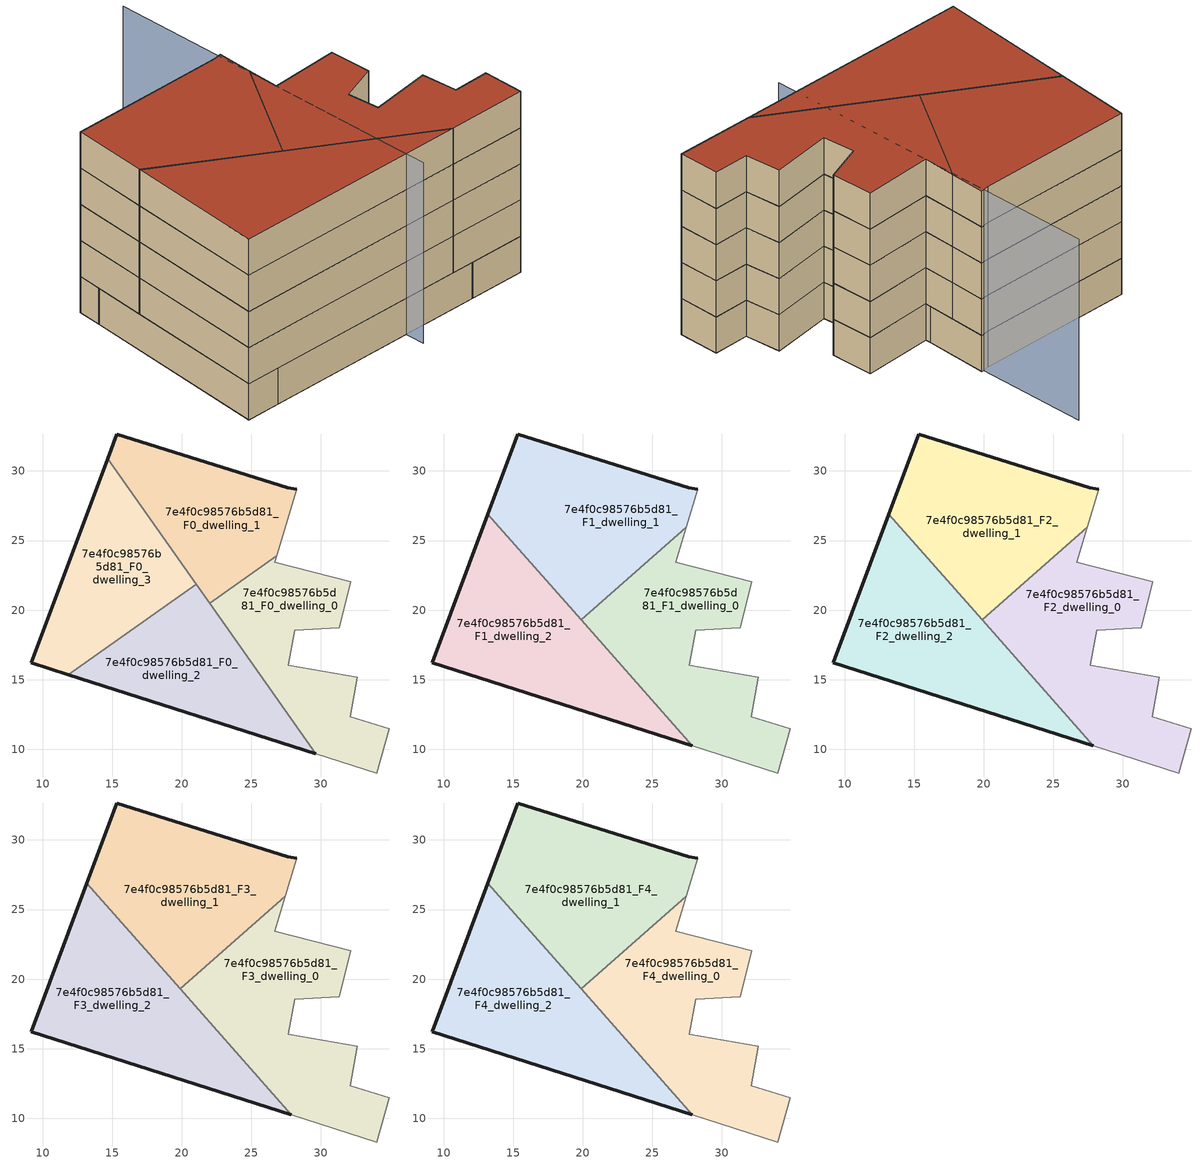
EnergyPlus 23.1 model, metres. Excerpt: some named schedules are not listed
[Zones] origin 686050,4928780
7e4f0c98576b5d81_F0_dwelling_0
 floor ground (EU_floor_Construction): 34.02,8.3 34.9,11.48 32.11,12.33 32.62,15.19 27.66,16.02 28.11,18.56 31.32,18.72 32.13,22.02 26.67,23.45 26.81,23.9 21.99,20.5 29.62,9.7 z0
 wall adiabatic (EU_wall_Construction): 26.81,23.9 26.67,23.45 32.13,22.02 31.32,18.72 28.11,18.56 27.66,16.02 32.62,15.19 32.11,12.33 34.9,11.48 34.02,8.3 29.62,9.7 z0:3
 wall to 7e4f0c98576b5d81_F0_dwelling_1 (EU_wall_Construction): 21.99,20.5 26.81,23.9 z0:3
 wall to 7e4f0c98576b5d81_F0_dwelling_2 (EU_wall_Construction): 29.62,9.7 21.99,20.5 z0:3
7e4f0c98576b5d81_F0_dwelling_1
 floor ground (EU_floor_Construction): 26.81,23.9 28.27,28.67 27.61,28.79 15.34,32.65 14.67,30.86 21.99,20.5 z0
 wall outside (EU_wall_Construction): 14.67,30.86 15.34,32.65 27.61,28.79 28.27,28.67 z0:3
 wall adiabatic (EU_wall_Construction): 28.27,28.67 26.81,23.9 z0:3
 wall to 7e4f0c98576b5d81_F0_dwelling_3 (EU_wall_Construction): 21.04,21.86 14.67,30.86 z0:3
 wall to 7e4f0c98576b5d81_F0_dwelling_2 (EU_wall_Construction): 21.99,20.5 21.04,21.86 z0:3
7e4f0c98576b5d81_F0_dwelling_2
 floor ground (EU_floor_Construction): 29.62,9.7 21.04,21.86 11.84,15.36 z0
 wall outside (EU_wall_Construction): 29.62,9.7 11.84,15.36 z0:3
 wall to 7e4f0c98576b5d81_F0_dwelling_3 (EU_wall_Construction): 11.84,15.36 21.04,21.86 z0:3
 ceiling adiabatic (EU_roof_Construction): 21.71,20.9 19.9,19.29 27.88,10.25 11.84,15.36 21.04,21.86 z3
7e4f0c98576b5d81_F0_dwelling_3
 floor ground (EU_floor_Construction): 21.04,21.86 14.67,30.86 9.19,16.2 11.84,15.36 z0
 wall outside (EU_wall_Construction): 11.84,15.36 9.19,16.2 14.67,30.86 z0:3
 ceiling adiabatic (EU_roof_Construction): 14.67,30.86 21.04,21.86 18.94,20.38 13.19,26.89 z3; 13.19,26.89 18.94,20.38 11.84,15.36 9.19,16.2 z3
7e4f0c98576b5d81_F1_dwelling_0
 floor to 7e4f0c98576b5d81_F0_dwelling_0 (EU_floor_Construction): 34.02,8.3 34.9,11.48 32.11,12.33 32.62,15.19 27.66,16.02 28.11,18.56 31.32,18.72 32.13,22.02 26.67,23.45 26.81,23.9 21.99,20.5 29.62,9.7 z3
 floor to 7e4f0c98576b5d81_F0_dwelling_1 (EU_floor_Construction): 26.81,23.9 27.44,25.95 21.71,20.9 21.99,20.5 z3
 floor to 7e4f0c98576b5d81_F0_dwelling_2 (EU_floor_Construction): 29.62,9.7 21.71,20.9 19.9,19.29 27.88,10.25 z3
 wall adiabatic (EU_wall_Construction): 27.44,25.95 26.67,23.45 32.13,22.02 31.32,18.72 28.11,18.56 27.66,16.02 32.62,15.19 32.11,12.33 34.9,11.48 34.02,8.3 27.88,10.25 z3:6
 wall to 7e4f0c98576b5d81_F1_dwelling_1 (EU_wall_Construction): 19.9,19.29 27.44,25.95 z3:6
 wall to 7e4f0c98576b5d81_F1_dwelling_2 (EU_wall_Construction): 27.88,10.25 19.9,19.29 z3:6
7e4f0c98576b5d81_F1_dwelling_1
 floor to 7e4f0c98576b5d81_F0_dwelling_1 (EU_floor_Construction): 27.44,25.95 28.27,28.67 27.61,28.79 15.34,32.65 14.67,30.86 21.71,20.9 z3
 floor adiabatic (EU_floor_Construction): 21.71,20.9 14.67,30.86 13.19,26.89 19.9,19.29 z3
 wall outside (EU_wall_Construction): 13.19,26.89 15.34,32.65 27.61,28.79 28.27,28.67 z3:6
 wall adiabatic (EU_wall_Construction): 28.27,28.67 27.44,25.95 z3:6
 wall to 7e4f0c98576b5d81_F1_dwelling_2 (EU_wall_Construction): 19.89,19.29 13.19,26.89 z3:6
7e4f0c98576b5d81_F1_dwelling_2
 floor adiabatic (EU_floor_Construction): 27.88,10.25 13.19,26.89 9.19,16.2 z3
 wall outside (EU_wall_Construction): 27.88,10.25 9.19,16.2 13.19,26.89 z3:6
7e4f0c98576b5d81_F2_dwelling_0
 floor to 7e4f0c98576b5d81_F1_dwelling_0 (EU_floor_Construction): 34.02,8.3 34.9,11.48 32.11,12.33 32.62,15.19 27.66,16.02 28.11,18.56 31.32,18.72 32.13,22.02 26.67,23.45 27.44,25.95 19.9,19.29 27.88,10.25 z6
 wall adiabatic (EU_wall_Construction): 27.44,25.95 26.67,23.45 32.13,22.02 31.32,18.72 28.11,18.56 27.66,16.02 32.62,15.19 32.11,12.33 34.9,11.48 34.02,8.3 27.88,10.25 z6:9
 wall to 7e4f0c98576b5d81_F2_dwelling_1 (EU_wall_Construction): 19.9,19.29 27.44,25.95 z6:9
 wall to 7e4f0c98576b5d81_F2_dwelling_2 (EU_wall_Construction): 27.88,10.25 19.9,19.29 z6:9
7e4f0c98576b5d81_F2_dwelling_1
 floor to 7e4f0c98576b5d81_F1_dwelling_1 (EU_floor_Construction): 27.44,25.95 28.27,28.67 27.61,28.79 15.34,32.65 13.19,26.89 19.9,19.29 z6
 wall outside (EU_wall_Construction): 13.19,26.89 15.34,32.65 27.61,28.79 28.27,28.67 z6:9
 wall adiabatic (EU_wall_Construction): 28.27,28.67 27.44,25.95 z6:9
 wall to 7e4f0c98576b5d81_F2_dwelling_2 (EU_wall_Construction): 19.89,19.29 13.19,26.89 z6:9
7e4f0c98576b5d81_F2_dwelling_2
 floor to 7e4f0c98576b5d81_F1_dwelling_2 (EU_floor_Construction): 27.88,10.25 13.19,26.89 9.19,16.2 z6
 wall outside (EU_wall_Construction): 27.88,10.25 9.19,16.2 13.19,26.89 z6:9
7e4f0c98576b5d81_F3_dwelling_0
 floor to 7e4f0c98576b5d81_F2_dwelling_0 (EU_floor_Construction): 34.02,8.3 34.9,11.48 32.11,12.33 32.62,15.19 27.66,16.02 28.11,18.56 31.32,18.72 32.13,22.02 26.67,23.45 27.44,25.95 19.9,19.29 27.88,10.25 z9
 wall adiabatic (EU_wall_Construction): 27.44,25.95 26.67,23.45 32.13,22.02 31.32,18.72 28.11,18.56 27.66,16.02 32.62,15.19 32.11,12.33 34.9,11.48 34.02,8.3 27.88,10.25 z9:12
 wall to 7e4f0c98576b5d81_F3_dwelling_1 (EU_wall_Construction): 19.9,19.29 27.44,25.95 z9:12
 wall to 7e4f0c98576b5d81_F3_dwelling_2 (EU_wall_Construction): 27.88,10.25 19.9,19.29 z9:12
7e4f0c98576b5d81_F3_dwelling_1
 floor to 7e4f0c98576b5d81_F2_dwelling_1 (EU_floor_Construction): 27.44,25.95 28.27,28.67 27.61,28.79 15.34,32.65 13.19,26.89 19.9,19.29 z9
 wall outside (EU_wall_Construction): 13.19,26.89 15.34,32.65 27.61,28.79 28.27,28.67 z9:12
 wall adiabatic (EU_wall_Construction): 28.27,28.67 27.44,25.95 z9:12
 wall to 7e4f0c98576b5d81_F3_dwelling_2 (EU_wall_Construction): 19.89,19.29 13.19,26.89 z9:12
7e4f0c98576b5d81_F3_dwelling_2
 floor to 7e4f0c98576b5d81_F2_dwelling_2 (EU_floor_Construction): 27.88,10.25 13.19,26.89 9.19,16.2 z9
 wall outside (EU_wall_Construction): 27.88,10.25 9.19,16.2 13.19,26.89 z9:12
7e4f0c98576b5d81_F4_dwelling_0
 floor to 7e4f0c98576b5d81_F3_dwelling_0 (EU_floor_Construction): 34.02,8.3 34.9,11.48 32.11,12.33 32.62,15.19 27.66,16.02 28.11,18.56 31.32,18.72 32.13,22.02 26.67,23.45 27.44,25.95 19.9,19.29 27.88,10.25 z12
 wall adiabatic (EU_wall_Construction): 27.44,25.95 26.67,23.45 32.13,22.02 31.32,18.72 28.11,18.56 27.66,16.02 32.62,15.19 32.11,12.33 34.9,11.48 34.02,8.3 27.88,10.25 z12:15
 wall to 7e4f0c98576b5d81_F4_dwelling_1 (EU_wall_Construction): 19.9,19.29 27.44,25.95 z12:15
 wall to 7e4f0c98576b5d81_F4_dwelling_2 (EU_wall_Construction): 27.88,10.25 19.9,19.29 z12:15
 roof outside (EU_roof_Construction): 32.13,22.02 31.32,18.72 28.11,18.56 27.66,16.02 32.62,15.19 32.11,12.33 34.9,11.48 34.02,8.3 27.88,10.25 19.9,19.29 27.44,25.95 26.67,23.45 z15
7e4f0c98576b5d81_F4_dwelling_1
 floor to 7e4f0c98576b5d81_F3_dwelling_1 (EU_floor_Construction): 27.44,25.95 28.27,28.67 27.61,28.79 15.34,32.65 13.19,26.89 19.9,19.29 z12
 wall outside (EU_wall_Construction): 13.19,26.89 15.34,32.65 27.61,28.79 28.27,28.67 z12:15
 wall adiabatic (EU_wall_Construction): 28.27,28.67 27.44,25.95 z12:15
 wall to 7e4f0c98576b5d81_F4_dwelling_2 (EU_wall_Construction): 19.89,19.29 13.19,26.89 z12:15
 roof outside (EU_roof_Construction): 27.61,28.79 28.27,28.67 27.44,25.95 19.9,19.29 13.19,26.89 15.34,32.65 z15
7e4f0c98576b5d81_F4_dwelling_2
 floor to 7e4f0c98576b5d81_F3_dwelling_2 (EU_floor_Construction): 27.88,10.25 13.19,26.89 9.19,16.2 z12
 wall outside (EU_wall_Construction): 27.88,10.25 9.19,16.2 13.19,26.89 z12:15
 roof outside (EU_roof_Construction): 13.19,26.89 27.88,10.25 9.19,16.2 z15
shading: 23.13,10.07 30.35,37.35 z0:15
[Building]
EU S2 Campaign: North Axis=0; Terrain=City; Solar Distribution=FullExterior
[Site:Location]
Bologna: Latitude=44.5; Longitude=11.25; Time Zone=1; Elevation=37
[SizingPeriod:WeatherFileDays]
AnnualSizingPeriod: Begin Month=1; Begin Day of Month=1; End Month=12; End Day of Month=31; Day of Week for Start Day=Monday; Use Weather File Daylight Saving Period=No; Use Weather File Rain and Snow Indicators=No
[MATERIAL]
EU_InternalMass_Material: Roughness=MediumRough; Thickness=0.1; Conductivity=1; Density=1800; Specific Heat=900; Thermal Absorptance=0.9; Solar Absorptance=0.7; Visible Absorptance=0.7
[MATERIAL:NOMASS] Roughness=MediumRough; Thermal Absorptance=0.9; Solar Absorptance=0.7; Visible Absorptance=0.7
Name | Thermal Resistance
EU_wall_NoMass | 0.905828
EU_roof_NoMass | 0.37593
EU_floor_NoMass | 0.67114
[CONSTRUCTION]
EU_wall_Construction: EU_wall_NoMass
EU_roof_Construction: EU_roof_NoMass
EU_floor_Construction: EU_floor_NoMass
EU_InternalMass_Construction: EU_InternalMass_Material
[ZONE] Type=1; Multiplier=1; Ceiling Height=autocalculate; Floor Area=autocalculate; Part of Total Floor Area=Yes
Name | Volume
7e4f0c98576b5d81_F0_dwelling_0 | 251.4
7e4f0c98576b5d81_F1_dwelling_0; 7e4f0c98576b5d81_F2_dwelling_0; 7e4f0c98576b5d81_F3_dwelling_0; 7e4f0c98576b5d81_F4_dwelling_0 | 335.191
7e4f0c98576b5d81_F0_dwelling_1; 7e4f0c98576b5d81_F0_dwelling_3 | 251.405
7e4f0c98576b5d81_F1_dwelling_1; 7e4f0c98576b5d81_F2_dwelling_1; 7e4f0c98576b5d81_F3_dwelling_1; 7e4f0c98576b5d81_F4_dwelling_1 | 335.238
7e4f0c98576b5d81_F0_dwelling_2 | 251.413
7e4f0c98576b5d81_F1_dwelling_2; 7e4f0c98576b5d81_F2_dwelling_2; 7e4f0c98576b5d81_F3_dwelling_2; 7e4f0c98576b5d81_F4_dwelling_2 | 335.2
[INTERNALMASS] Construction=EU_InternalMass_Construction
Name | Zone or ZoneList | Surface Area
7e4f0c98576b5d81_F0_dwelling_0_EU_InternalMass | 7e4f0c98576b5d81_F0_dwelling_0 | 83.8003
7e4f0c98576b5d81_F0_dwelling_1_EU_InternalMass | 7e4f0c98576b5d81_F0_dwelling_1 | 83.8023
7e4f0c98576b5d81_F0_dwelling_2_EU_InternalMass | 7e4f0c98576b5d81_F0_dwelling_2 | 83.8016
7e4f0c98576b5d81_F0_dwelling_3_EU_InternalMass | 7e4f0c98576b5d81_F0_dwelling_3 | 83.7982
7e4f0c98576b5d81_F1_dwelling_0_EU_InternalMass | 7e4f0c98576b5d81_F1_dwelling_0 | 111.73
7e4f0c98576b5d81_F1_dwelling_1_EU_InternalMass | 7e4f0c98576b5d81_F1_dwelling_1 | 111.746
7e4f0c98576b5d81_F1_dwelling_2_EU_InternalMass | 7e4f0c98576b5d81_F1_dwelling_2 | 111.733
7e4f0c98576b5d81_F2_dwelling_0_EU_InternalMass | 7e4f0c98576b5d81_F2_dwelling_0 | 111.73
7e4f0c98576b5d81_F2_dwelling_1_EU_InternalMass | 7e4f0c98576b5d81_F2_dwelling_1 | 111.746
7e4f0c98576b5d81_F2_dwelling_2_EU_InternalMass | 7e4f0c98576b5d81_F2_dwelling_2 | 111.733
7e4f0c98576b5d81_F3_dwelling_0_EU_InternalMass | 7e4f0c98576b5d81_F3_dwelling_0 | 111.73
7e4f0c98576b5d81_F3_dwelling_1_EU_InternalMass | 7e4f0c98576b5d81_F3_dwelling_1 | 111.746
7e4f0c98576b5d81_F3_dwelling_2_EU_InternalMass | 7e4f0c98576b5d81_F3_dwelling_2 | 111.733
7e4f0c98576b5d81_F4_dwelling_0_EU_InternalMass | 7e4f0c98576b5d81_F4_dwelling_0 | 111.73
7e4f0c98576b5d81_F4_dwelling_1_EU_InternalMass | 7e4f0c98576b5d81_F4_dwelling_1 | 111.746
7e4f0c98576b5d81_F4_dwelling_2_EU_InternalMass | 7e4f0c98576b5d81_F4_dwelling_2 | 111.733
[OTHEREQUIPMENT] Fuel Type=Electricity; Design Level Calculation Method=Watts/Area; Power per Zone Floor Area=1; Fraction Latent=0; Fraction Radiant=0; Fraction Lost=0; Carbon Dioxide Generation Rate=0; EndUse Subcategory=EU_Step8_InternalGains
Name | Zone or ZoneList or Space or SpaceList | Schedule
EU_Step8_InternalGain_7e4f0c98576b5d81_F0_dwelling_0_f000 | 7e4f0c98576b5d81_F0_dwelling_0 | EU_Step8_GainSchedule_7e4f0c98576b5d81_F0_dwelling_0_f000
EU_Step8_InternalGain_7e4f0c98576b5d81_F0_dwelling_1_f000 | 7e4f0c98576b5d81_F0_dwelling_1 | EU_Step8_GainSchedule_7e4f0c98576b5d81_F0_dwelling_1_f000
EU_Step8_InternalGain_7e4f0c98576b5d81_F0_dwelling_2_f000 | 7e4f0c98576b5d81_F0_dwelling_2 | EU_Step8_GainSchedule_7e4f0c98576b5d81_F0_dwelling_2_f000
EU_Step8_InternalGain_7e4f0c98576b5d81_F0_dwelling_3_f000 | 7e4f0c98576b5d81_F0_dwelling_3 | EU_Step8_GainSchedule_7e4f0c98576b5d81_F0_dwelling_3_f000
EU_Step8_InternalGain_7e4f0c98576b5d81_F1_dwelling_0_f000 | 7e4f0c98576b5d81_F1_dwelling_0 | EU_Step8_GainSchedule_7e4f0c98576b5d81_F1_dwelling_0_f000
EU_Step8_InternalGain_7e4f0c98576b5d81_F1_dwelling_1_f000 | 7e4f0c98576b5d81_F1_dwelling_1 | EU_Step8_GainSchedule_7e4f0c98576b5d81_F1_dwelling_1_f000
EU_Step8_InternalGain_7e4f0c98576b5d81_F1_dwelling_2_f000 | 7e4f0c98576b5d81_F1_dwelling_2 | EU_Step8_GainSchedule_7e4f0c98576b5d81_F1_dwelling_2_f000
EU_Step8_InternalGain_7e4f0c98576b5d81_F2_dwelling_0_f000 | 7e4f0c98576b5d81_F2_dwelling_0 | EU_Step8_GainSchedule_7e4f0c98576b5d81_F2_dwelling_0_f000
EU_Step8_InternalGain_7e4f0c98576b5d81_F2_dwelling_1_f000 | 7e4f0c98576b5d81_F2_dwelling_1 | EU_Step8_GainSchedule_7e4f0c98576b5d81_F2_dwelling_1_f000
EU_Step8_InternalGain_7e4f0c98576b5d81_F2_dwelling_2_f000 | 7e4f0c98576b5d81_F2_dwelling_2 | EU_Step8_GainSchedule_7e4f0c98576b5d81_F2_dwelling_2_f000
EU_Step8_InternalGain_7e4f0c98576b5d81_F3_dwelling_0_f000 | 7e4f0c98576b5d81_F3_dwelling_0 | EU_Step8_GainSchedule_7e4f0c98576b5d81_F3_dwelling_0_f000
EU_Step8_InternalGain_7e4f0c98576b5d81_F3_dwelling_1_f000 | 7e4f0c98576b5d81_F3_dwelling_1 | EU_Step8_GainSchedule_7e4f0c98576b5d81_F3_dwelling_1_f000
EU_Step8_InternalGain_7e4f0c98576b5d81_F3_dwelling_2_f000 | 7e4f0c98576b5d81_F3_dwelling_2 | EU_Step8_GainSchedule_7e4f0c98576b5d81_F3_dwelling_2_f000
EU_Step8_InternalGain_7e4f0c98576b5d81_F4_dwelling_0_f000 | 7e4f0c98576b5d81_F4_dwelling_0 | EU_Step8_GainSchedule_7e4f0c98576b5d81_F4_dwelling_0_f000
EU_Step8_InternalGain_7e4f0c98576b5d81_F4_dwelling_1_f000 | 7e4f0c98576b5d81_F4_dwelling_1 | EU_Step8_GainSchedule_7e4f0c98576b5d81_F4_dwelling_1_f000
EU_Step8_InternalGain_7e4f0c98576b5d81_F4_dwelling_2_f000 | 7e4f0c98576b5d81_F4_dwelling_2 | EU_Step8_GainSchedule_7e4f0c98576b5d81_F4_dwelling_2_f000
[ZONEVENTILATION:DESIGNFLOWRATE] Schedule=EU_AlwaysOn; Design Flow Rate Calculation Method=AirChanges/Hour; Air Changes per Hour=0.73129; Ventilation Type=Natural; Fan Pressure Rise=0; Fan Total Efficiency=1; Constant Term Coefficient=1; Temperature Term Coefficient=0; Velocity Term Coefficient=0; Velocity Squared Term Coefficient=0; Minimum Indoor Temperature=-100; Maximum Indoor Temperature=100; Delta Temperature=-100; Minimum Outdoor Temperature=-100; Maximum Outdoor Temperature=100; Maximum Wind Speed=40
Name | Zone or ZoneList or Space or SpaceList
EU_ConstantAir_7e4f0c98576b5d81_F0_dwelling_0 | 7e4f0c98576b5d81_F0_dwelling_0
EU_ConstantAir_7e4f0c98576b5d81_F0_dwelling_1 | 7e4f0c98576b5d81_F0_dwelling_1
EU_ConstantAir_7e4f0c98576b5d81_F0_dwelling_2 | 7e4f0c98576b5d81_F0_dwelling_2
EU_ConstantAir_7e4f0c98576b5d81_F0_dwelling_3 | 7e4f0c98576b5d81_F0_dwelling_3
EU_ConstantAir_7e4f0c98576b5d81_F1_dwelling_0 | 7e4f0c98576b5d81_F1_dwelling_0
EU_ConstantAir_7e4f0c98576b5d81_F1_dwelling_1 | 7e4f0c98576b5d81_F1_dwelling_1
EU_ConstantAir_7e4f0c98576b5d81_F1_dwelling_2 | 7e4f0c98576b5d81_F1_dwelling_2
EU_ConstantAir_7e4f0c98576b5d81_F2_dwelling_0 | 7e4f0c98576b5d81_F2_dwelling_0
EU_ConstantAir_7e4f0c98576b5d81_F2_dwelling_1 | 7e4f0c98576b5d81_F2_dwelling_1
EU_ConstantAir_7e4f0c98576b5d81_F2_dwelling_2 | 7e4f0c98576b5d81_F2_dwelling_2
EU_ConstantAir_7e4f0c98576b5d81_F3_dwelling_0 | 7e4f0c98576b5d81_F3_dwelling_0
EU_ConstantAir_7e4f0c98576b5d81_F3_dwelling_1 | 7e4f0c98576b5d81_F3_dwelling_1
EU_ConstantAir_7e4f0c98576b5d81_F3_dwelling_2 | 7e4f0c98576b5d81_F3_dwelling_2
EU_ConstantAir_7e4f0c98576b5d81_F4_dwelling_0 | 7e4f0c98576b5d81_F4_dwelling_0
EU_ConstantAir_7e4f0c98576b5d81_F4_dwelling_1 | 7e4f0c98576b5d81_F4_dwelling_1
EU_ConstantAir_7e4f0c98576b5d81_F4_dwelling_2 | 7e4f0c98576b5d81_F4_dwelling_2
[HVACTEMPLATE:THERMOSTAT] Constant Heating Setpoint=20; Constant Cooling Setpoint=50
EU_HeatOnly_7e4f0c98576b5d81_F0_dwelling_0; EU_HeatOnly_7e4f0c98576b5d81_F0_dwelling_1; EU_HeatOnly_7e4f0c98576b5d81_F0_dwelling_2; EU_HeatOnly_7e4f0c98576b5d81_F0_dwelling_3; EU_HeatOnly_7e4f0c98576b5d81_F1_dwelling_0; EU_HeatOnly_7e4f0c98576b5d81_F1_dwelling_1; EU_HeatOnly_7e4f0c98576b5d81_F1_dwelling_2; EU_HeatOnly_7e4f0c98576b5d81_F2_dwelling_0; EU_HeatOnly_7e4f0c98576b5d81_F2_dwelling_1; EU_HeatOnly_7e4f0c98576b5d81_F2_dwelling_2; EU_HeatOnly_7e4f0c98576b5d81_F3_dwelling_0; EU_HeatOnly_7e4f0c98576b5d81_F3_dwelling_1; EU_HeatOnly_7e4f0c98576b5d81_F3_dwelling_2; EU_HeatOnly_7e4f0c98576b5d81_F4_dwelling_0; EU_HeatOnly_7e4f0c98576b5d81_F4_dwelling_1; EU_HeatOnly_7e4f0c98576b5d81_F4_dwelling_2
[HVACTEMPLATE:ZONE:IDEALLOADSAIRSYSTEM] System Availability Schedule=EU_AlwaysOn; Maximum Heating Supply Air Temperature=50; Minimum Cooling Supply Air Temperature=13; Maximum Heating Supply Air Humidity Ratio=0.0156; Minimum Cooling Supply Air Humidity Ratio=0.0077; Heating Limit=NoLimit; Cooling Limit=NoLimit; Heating Availability Schedule=EU_AlwaysOn; Cooling Availability Schedule=EU_CoolingOff; Dehumidification Control Type=ConstantSensibleHeatRatio; Cooling Sensible Heat Ratio=0.7; Dehumidification Setpoint=60; Humidification Control Type=None; Humidification Setpoint=30; Outdoor Air Method=None; Outdoor Air Flow Rate per Person=0.00944; Outdoor Air Flow Rate per Zone Floor Area=0; Outdoor Air Flow Rate per Zone=0; Demand Controlled Ventilation Type=None; Outdoor Air Economizer Type=NoEconomizer; Heat Recovery Type=None; Sensible Heat Recovery Effectiveness=0.7; Latent Heat Recovery Effectiveness=0.65
Name | Template Thermostat
7e4f0c98576b5d81_F0_dwelling_0 | EU_HeatOnly_7e4f0c98576b5d81_F0_dwelling_0
7e4f0c98576b5d81_F0_dwelling_1 | EU_HeatOnly_7e4f0c98576b5d81_F0_dwelling_1
